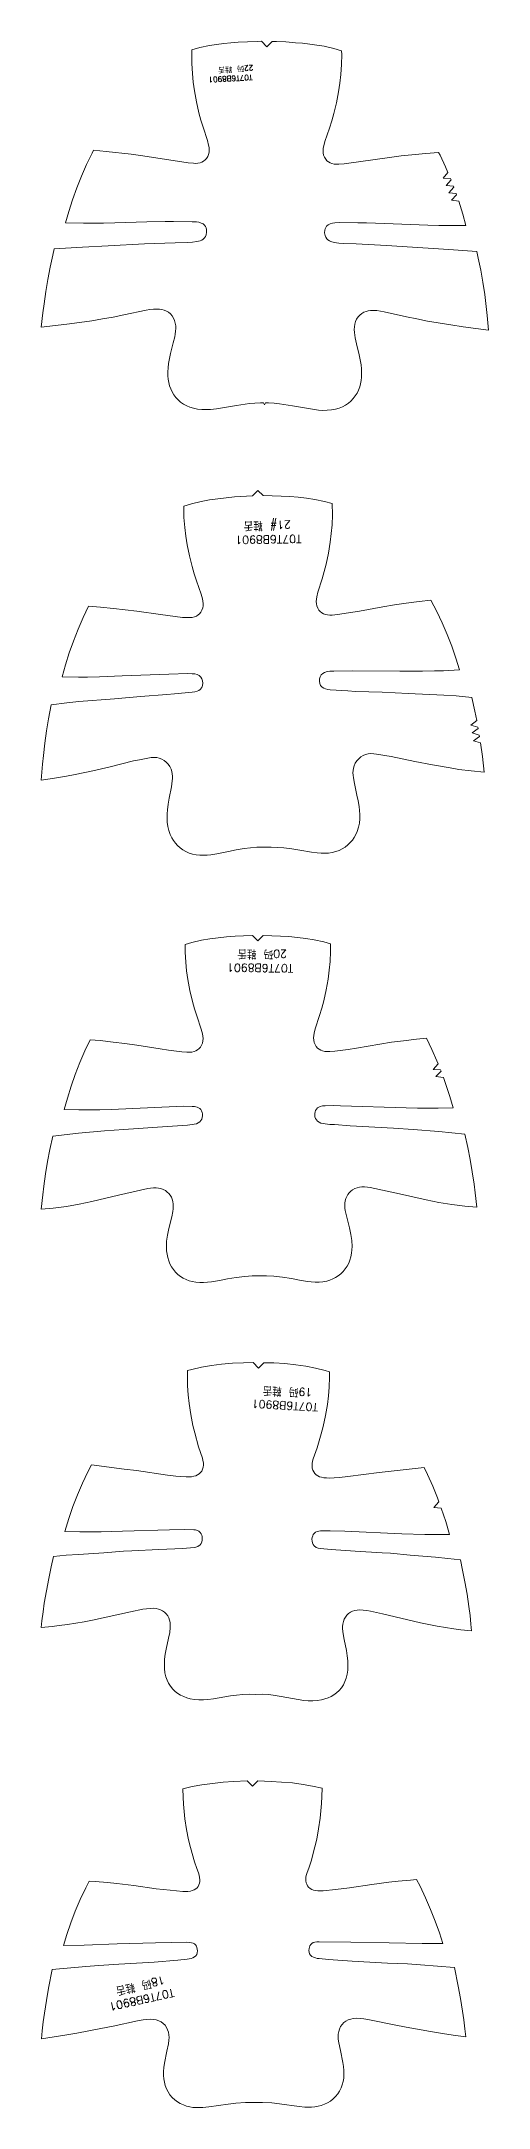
# Model space of a CAD drawing. Header units: inches. Extents: x 30 to 208, y -487 to 1000.
# Drawn here: x 30 to 198, y -487 to 288 of the extents above; entities that cross this region are included whole.
import ezdxf
from ezdxf.enums import TextEntityAlignment as Align

# ---------------------------------------------------------------- set-up
doc = ezdxf.new("R2010")
doc.units = ezdxf.units.IN
doc.header["$MEASUREMENT"] = 0
doc.layers.get('0').update_dxf_attribs({"lineweight": 0})
doc.styles.get("Standard").update_dxf_attribs({"font": 'txt.shx', "bigfont": 'hztxt.shx'})

msp = doc.modelspace()

# ---------------------------------------------------------------- linework, layer by layer
at = {"color": 0}
for points in [[(197.73, 179.44), (188.19, 180.66), (183.49, 181.34), (178.79, 182.1), (174.81, 182.82), (170.84, 183.61), (166.87, 184.44), (158.54, 186.29), (157.16, 186.55), (155.77, 186.74), (154.37, 186.8), (153.48, 186.75), (152.61, 186.63), (151.76, 186.42), (150.95, 186.1), (150.19, 185.67), (149.43, 185.06), (148.77, 184.34), (148.24, 183.52), (147.83, 182.62), (147.53, 181.64), (147.37, 180.62), (147.33, 179.59), (147.38, 178.55), (147.5, 177.51), (147.68, 176.48), (148.19, 174.25), (149.2, 170.17), (149.58, 168.29), (149.87, 166.4), (150.02, 164.85), (150.07, 163.3), (150.02, 161.76), (149.9, 160.52), (149.68, 159.3), (149.37, 158.1), (148.94, 156.93), (148.4, 155.8), (147.74, 154.73), (146.98, 153.74), (146.11, 152.83), (145.16, 152.02), (144.05, 151.27), (142.87, 150.64), (141.63, 150.15), (140.35, 149.77), (138.75, 149.48), (137.14, 149.34), (135.52, 149.33), (133.89, 149.44), (131.65, 149.73), (124.24, 151.03), (119.33, 151.79), (117.35, 152.03), (115.15, 152.14), (114.1, 152.14), (113.69, 151.34), (113.3, 152.14), (112.24, 152.16), (110.04, 152.07), (108.06, 151.86), (103.14, 151.17), (95.72, 149.95), (93.47, 149.69), (91.84, 149.61), (90.22, 149.63), (88.61, 149.79), (87.02, 150.11), (85.74, 150.5), (84.51, 151.01), (83.33, 151.65), (82.24, 152.41), (81.29, 153.24), (80.44, 154.16), (79.69, 155.16), (79.05, 156.24), (78.51, 157.38), (78.11, 158.55), (77.81, 159.75), (77.61, 160.98), (77.5, 162.22), (77.46, 163.76), (77.54, 165.31), (77.71, 166.85), (78.02, 168.75), (78.42, 170.62), (79.49, 174.69), (80.02, 176.91), (80.22, 177.94), (80.35, 178.98), (80.42, 180.02), (80.38, 181.05), (80.24, 182.06), (79.95, 183.05), (79.55, 183.95), (79.03, 184.78), (78.39, 185.51), (77.63, 186.13), (76.88, 186.57), (76.07, 186.9), (75.22, 187.12), (74.35, 187.26), (73.47, 187.31), (72.07, 187.27), (70.67, 187.1), (69.29, 186.86), (60.94, 185.11), (56.96, 184.33), (52.98, 183.6), (48.99, 182.92), (44.28, 182.22), (39.57, 181.61), (30.01, 180.51), (30.6, 185.94), (31.02, 189.26), (31.67, 193.86), (32.42, 198.44), (33.29, 202.96), (34.28, 207.46), (34.87, 209.87), (45.39, 210.54), (55.1, 211.06), (68.74, 211.71), (80.14, 212.17), (84.9, 212.32), (86.64, 212.43), (88.37, 212.65), (89.59, 212.93), (90.16, 213.17), (90.68, 213.5), (91.17, 213.98), (91.54, 214.55), (91.79, 215.18), (91.96, 216.16), (91.9, 217.16), (91.77, 217.71), (91.56, 218.24), (91.25, 218.71), (90.67, 219.22), (89.97, 219.58), (89.1, 219.84), (88.19, 219.97), (86.6, 220.07), (79.53, 220.14), (76.38, 220.12), (69.6, 219.98), (57.57, 219.6), (53.37, 219.5), (49.16, 219.46), (45.81, 219.47), (39.08, 219.63), (40.27, 223.86), (41.69, 228.33), (43.28, 232.74), (45.04, 237.17), (46.97, 241.52), (49.05, 245.81), (49.6, 246.85), (54.35, 246.39), (63.66, 245.35), (68.05, 244.78), (85.03, 242.15), (87.01, 241.96), (87.86, 241.94), (88.71, 242), (89.54, 242.17), (90.23, 242.42), (90.86, 242.77), (91.44, 243.22), (91.93, 243.76), (92.39, 244.49), (92.71, 245.3), (92.89, 246.15), (92.95, 247.02), (92.89, 247.89), (92.74, 248.75), (92.3, 250.47), (90.68, 255.46), (89.86, 258.18), (89.11, 260.92), (88.16, 264.98), (87.4, 269.09), (86.96, 272.35), (86.64, 275.63), (86.44, 279.37), (86.41, 283.11), (86.46, 284.53), (89.46, 285.34), (93.07, 286.11), (95.74, 286.54), (98.42, 286.87), (101.11, 287.13), (103.8, 287.34), (107.36, 287.55), (110.93, 287.68), (112.55, 287.71), (114.54, 285.69), (116.55, 287.68), (118.18, 287.64), (121.74, 287.46), (125.3, 287.2), (127.99, 286.96), (130.68, 286.67), (133.35, 286.3), (136.02, 285.84), (139.62, 285.02), (142.61, 284.17), (142.64, 282.75), (142.56, 279.01), (142.31, 275.28), (141.96, 272), (141.47, 268.74), (140.66, 264.65), (139.66, 260.6), (138.88, 257.87), (138.02, 255.16), (136.34, 250.19), (135.87, 248.48), (135.72, 247.62), (135.65, 246.75), (135.69, 245.88), (135.86, 245.02), (136.17, 244.21), (136.62, 243.48), (137.11, 242.93), (137.68, 242.48), (138.31, 242.12), (138.99, 241.85), (139.82, 241.68), (140.67, 241.61), (141.52, 241.61), (143.51, 241.78), (160.52, 244.19), (164.91, 244.71), (174.23, 245.63), (178.98, 246.03), (179.52, 244.98), (181.55, 240.67), (182.47, 238.52), (180.66, 236.39), (183.45, 236.22), (183.63, 235.76), (181.74, 233.69), (184.52, 233.42), (184.7, 232.96), (182.78, 230.93), (185.56, 230.61), (185.72, 230.14), (183.77, 228.14), (186.54, 227.77), (188.03, 222.92), (189.17, 218.68), (182.43, 218.6), (179.08, 218.63), (174.87, 218.73), (158.65, 219.42), (151.87, 219.64), (148.72, 219.7), (141.66, 219.72), (140.06, 219.64), (139.15, 219.52), (138.27, 219.28), (137.57, 218.93), (136.98, 218.42), (136.67, 217.95), (136.45, 217.43), (136.32, 216.87), (136.24, 215.88), (136.4, 214.9), (136.65, 214.26), (137.01, 213.69), (137.49, 213.21), (138, 212.87), (138.57, 212.62), (139.79, 212.32), (141.51, 212.08), (143.25, 211.95), (148.02, 211.74), (159.4, 211.14), (173.04, 210.31), (182.74, 209.67), (193.25, 208.87), (193.81, 206.44), (194.74, 201.94), (195.55, 197.41), (196.24, 192.82), (196.83, 188.21), (197.21, 184.88), (197.73, 179.44)], [(109.19, 117.28), (111.16, 119.31), (113.19, 117.35), (119.96, 117.15), (123.13, 116.98), (126.29, 116.73), (129.43, 116.38), (132.56, 115.89), (136.18, 115.13), (139.11, 114.37), (139.15, 110.13), (139.01, 106.39), (138.74, 103.11), (138.35, 99.84), (137.65, 95.72), (136.76, 91.65), (136.05, 88.89), (135.27, 86.16), (133.71, 81.15), (133.29, 79.44), (133.15, 78.57), (133.1, 77.7), (133.15, 76.83), (133.32, 75.97), (133.62, 75.15), (134.08, 74.41), (134.57, 73.85), (135.16, 73.4), (135.81, 73.04), (136.51, 72.78), (137.36, 72.6), (138.22, 72.53), (139.09, 72.53), (141.04, 72.72), (149.27, 74.07), (158, 75.64), (162.37, 76.34), (166.76, 76.97), (171.67, 77.61), (176.04, 78.12), (178.24, 73.91), (180.29, 69.61), (182.19, 65.24), (183.9, 60.88), (185.45, 56.45), (186.85, 51.99), (180.77, 51.7), (177.43, 51.6), (172.96, 51.54), (164.43, 51.54), (146.86, 51.64), (139.71, 51.56), (138.14, 51.48), (137.17, 51.35), (136.24, 51.06), (135.55, 50.66), (134.98, 50.1), (134.56, 49.41), (134.32, 48.62), (134.25, 47.78), (134.37, 46.95), (134.74, 46.16), (135.33, 45.5), (135.89, 45.13), (136.52, 44.86), (137.41, 44.65), (138.33, 44.54), (144.96, 44.1), (147.85, 43.96), (157.84, 43.63), (167.53, 43.11), (180.94, 42.55), (185.54, 42.24), (191.37, 41.7), (192.57, 36.5), (193.27, 32.98), (191.03, 31.3), (193.71, 30.52), (193.8, 30.02), (191.54, 28.37), (194.22, 27.56), (194.3, 27.07), (192.01, 25.46), (194.66, 24.59), (195.37, 19.5), (196.04, 13.6), (191.12, 14.11), (186.55, 14.71), (183.25, 15.24), (176.68, 16.43), (170.06, 17.68), (161.21, 19.56), (155.67, 20.42), (154.62, 20.54), (153.57, 20.59), (152.52, 20.49), (151.56, 20.25), (150.65, 19.86), (149.81, 19.34), (149.04, 18.71), (148.3, 17.9), (147.7, 16.99), (147.25, 15.99), (147.02, 15.13), (146.9, 14.25), (146.86, 13.36), (146.9, 12.47), (147, 11.57), (147.37, 9.37), (148.35, 5.07), (148.79, 2.94), (149.14, 0.79), (149.31, -0.73), (149.41, -2.26), (149.4, -3.79), (149.25, -5.41), (148.94, -7.01), (148.46, -8.56), (147.96, -9.7), (147.36, -10.79), (146.65, -11.8), (145.84, -12.75), (144.94, -13.61), (143.91, -14.42), (142.8, -15.11), (141.63, -15.68), (140.4, -16.12), (139.05, -16.46), (137.67, -16.66), (136.28, -16.74), (134.89, -16.73), (133.49, -16.63), (131.27, -16.35), (126.87, -15.58), (123.91, -15.1), (120.93, -14.73), (116.19, -14.42), (110.79, -14.52), (106.07, -14.99), (103.11, -15.47), (100.16, -16.04), (95.79, -16.97), (93.58, -17.33), (92.19, -17.47), (90.8, -17.53), (89.41, -17.5), (88.02, -17.35), (86.66, -17.06), (85.42, -16.66), (84.22, -16.13), (83.09, -15.48), (82.03, -14.71), (81.1, -13.88), (80.27, -12.96), (79.52, -11.97), (78.88, -10.91), (78.34, -9.78), (77.8, -8.25), (77.44, -6.66), (77.24, -5.05), (77.18, -3.52), (77.22, -1.99), (77.34, -0.47), (77.61, 1.69), (77.98, 3.84), (78.8, 8.18), (79.1, 10.38), (79.17, 11.28), (79.17, 12.18), (79.11, 13.07), (78.95, 13.95), (78.69, 14.8), (78.21, 15.78), (77.58, 16.67), (76.81, 17.45), (76.02, 18.05), (75.16, 18.54), (74.24, 18.9), (73.27, 19.11), (72.22, 19.17), (71.17, 19.09), (66.84, 18.32), (64.62, 17.88), (55.84, 15.69), (49.27, 14.2), (42.74, 12.79), (39.46, 12.15), (34.92, 11.38), (30.01, 10.7), (30.48, 16.62), (30.81, 19.96), (31.33, 24.57), (31.95, 29.17), (32.69, 33.71), (33.71, 38.95), (39.52, 39.69), (44.09, 40.16), (57.48, 41.19), (67.14, 42.04), (77.11, 42.73), (80, 42.97), (86.62, 43.64), (87.52, 43.78), (88.41, 44.02), (89.03, 44.31), (89.58, 44.7), (90.14, 45.38), (90.48, 46.19), (90.58, 47.02), (90.48, 47.86), (90.21, 48.63), (89.77, 49.32), (89.18, 49.85), (88.47, 50.23), (87.53, 50.48), (86.56, 50.58), (84.99, 50.6), (77.83, 50.44), (60.28, 49.72), (51.76, 49.42), (47.29, 49.33), (43.94, 49.31), (37.86, 49.39), (39.1, 53.9), (40.5, 58.37), (42.06, 62.8), (43.8, 67.23), (45.7, 71.6), (47.75, 75.88), (52.14, 75.52), (57.07, 75.05), (61.47, 74.58), (65.87, 74.03), (74.65, 72.77), (82.92, 71.7), (84.87, 71.59), (85.74, 71.61), (86.61, 71.71), (87.45, 71.92), (88.14, 72.2), (88.78, 72.59), (89.34, 73.06), (89.82, 73.63), (90.25, 74.39), (90.53, 75.22), (90.67, 76.08), (90.68, 76.96), (90.6, 77.83), (90.43, 78.69), (89.95, 80.39), (88.22, 85.34), (87.34, 88.04), (86.54, 90.77), (85.51, 94.81), (84.67, 98.9), (84.15, 102.15), (83.78, 105.43), (83.5, 109.16), (83.4, 113.4), (86.3, 114.26), (89.88, 115.14), (93, 115.74), (96.13, 116.2), (99.28, 116.56), (102.43, 116.84), (109.19, 117.28)], [(193.29, -149.43), (188.83, -149.1), (183.89, -148.51), (179.09, -147.71), (174.32, -146.74), (164.36, -144.5), (153.3, -142.08), (152.26, -141.93), (151.22, -141.84), (150.17, -141.85), (149.26, -141.96), (148.37, -142.17), (147.52, -142.49), (146.73, -142.91), (146, -143.45), (145.41, -144.05), (144.91, -144.71), (144.5, -145.44), (144.19, -146.21), (143.95, -147.09), (143.83, -147.99), (143.8, -148.9), (143.85, -149.81), (143.96, -150.72), (144.38, -152.73), (145.58, -157.17), (146.11, -159.66), (146.41, -161.91), (146.51, -164.17), (146.46, -165.47), (146.32, -166.76), (146.08, -168.03), (145.73, -169.28), (145.26, -170.45), (144.68, -171.56), (143.99, -172.6), (143.2, -173.57), (142.3, -174.45), (141.36, -175.2), (140.35, -175.85), (139.28, -176.39), (138.16, -176.83), (137, -177.16), (135.58, -177.42), (134.14, -177.55), (132.69, -177.55), (131.24, -177.47), (129.8, -177.31), (126.77, -176.81), (123.75, -176.25), (120.48, -175.73), (117.19, -175.37), (114.45, -175.23), (109.09, -175.25), (106.34, -175.42), (103.06, -175.81), (99.79, -176.36), (96.78, -176.96), (93.76, -177.48), (92.31, -177.65), (90.87, -177.75), (89.42, -177.75), (87.98, -177.64), (86.56, -177.4), (85.4, -177.07), (84.27, -176.65), (83.2, -176.11), (82.18, -175.48), (81.23, -174.74), (80.32, -173.86), (79.52, -172.9), (78.82, -171.86), (78.23, -170.76), (77.76, -169.59), (77.39, -168.35), (77.13, -167.08), (76.98, -165.79), (76.92, -164.5), (77, -162.23), (77.29, -159.98), (77.79, -157.49), (78.94, -153.03), (79.35, -151.03), (79.45, -150.11), (79.49, -149.2), (79.45, -148.29), (79.32, -147.39), (79.08, -146.52), (78.76, -145.74), (78.34, -145.02), (77.84, -144.36), (77.24, -143.78), (76.51, -143.24), (75.71, -142.82), (74.86, -142.51), (73.97, -142.31), (73.06, -142.21), (72.01, -142.21), (70.96, -142.31), (69.92, -142.47), (58.9, -144.99), (48.96, -147.32), (44.19, -148.34), (39.4, -149.18), (34.47, -149.82), (30.01, -150.19), (30.57, -144.9), (30.98, -141.57), (31.61, -136.97), (32.35, -132.38), (33.2, -127.86), (34.3, -122.83), (43.92, -121.77), (53.65, -120.88), (60.93, -120.32), (77.15, -119.27), (83.12, -118.79), (84.85, -118.68), (86.57, -118.52), (87.37, -118.38), (88.14, -118.17), (88.86, -117.83), (89.39, -117.44), (89.83, -116.97), (90.17, -116.41), (90.37, -115.8), (90.46, -115.16), (90.43, -114.52), (90.31, -113.93), (90.1, -113.37), (89.78, -112.87), (89.38, -112.48), (88.91, -112.17), (88.4, -111.95), (87.47, -111.74), (86.52, -111.66), (83.44, -111.64), (80.73, -111.73), (56.15, -112.79), (51.89, -112.92), (47.64, -112.99), (44.11, -112.99), (38.58, -112.87), (39.76, -108.61), (41.15, -104.14), (42.7, -99.71), (44.43, -95.27), (46.31, -90.89), (48.31, -86.66), (52.06, -87.03), (56.97, -87.57), (61.37, -88.12), (65.76, -88.74), (74.52, -90.15), (77.68, -90.6), (82.7, -91.23), (84.57, -91.37), (85.49, -91.38), (86.4, -91.31), (87.29, -91.12), (87.98, -90.85), (88.61, -90.48), (89.18, -90.02), (89.66, -89.47), (90.11, -88.72), (90.42, -87.91), (90.59, -87.06), (90.63, -86.19), (90.56, -85.32), (90.4, -84.45), (89.93, -82.75), (88.28, -77.76), (87.44, -75.05), (86.69, -72.31), (85.72, -68.25), (84.94, -64.15), (84.48, -60.89), (84.15, -57.61), (83.93, -53.88), (83.89, -50.96), (86.47, -50.23), (90.07, -49.4), (93.19, -48.86), (96.33, -48.44), (99.49, -48.13), (102.65, -47.9), (105.82, -47.72), (109.17, -47.58), (111.18, -49.57), (113.17, -47.56), (119.7, -47.82), (122.86, -48.02), (126.02, -48.3), (129.16, -48.69), (132.29, -49.21), (135.9, -50), (138.48, -50.7), (138.47, -53.62), (138.29, -57.36), (137.99, -60.64), (137.56, -63.91), (136.82, -68.01), (135.89, -72.08), (135.15, -74.83), (134.34, -77.55), (132.74, -82.55), (132.29, -84.26), (132.14, -85.12), (132.08, -85.99), (132.12, -86.86), (132.3, -87.72), (132.62, -88.52), (133.07, -89.26), (133.56, -89.81), (134.13, -90.27), (134.77, -90.63), (135.46, -90.9), (136.35, -91.08), (137.26, -91.14), (138.18, -91.12), (140.05, -90.97), (145.07, -90.29), (148.22, -89.8), (156.96, -88.31), (161.35, -87.65), (165.74, -87.06), (170.65, -86.47), (174.4, -86.07), (176.43, -90.29), (178.35, -94.65), (178.78, -95.7), (176.92, -97.79), (179.7, -98.02), (179.89, -98.48), (177.98, -100.52), (180.76, -100.83), (181.72, -103.48), (183.15, -107.94), (184.37, -112.19), (178.84, -112.36), (175.31, -112.4), (171.06, -112.37), (166.8, -112.27), (142.21, -111.44), (139.5, -111.38), (136.42, -111.43), (135.47, -111.51), (134.55, -111.73), (134.03, -111.96), (133.57, -112.27), (133.17, -112.67), (132.86, -113.17), (132.65, -113.73), (132.54, -114.32), (132.52, -114.97), (132.61, -115.6), (132.82, -116.21), (133.16, -116.76), (133.61, -117.24), (134.14, -117.62), (134.86, -117.95), (135.64, -118.15), (136.43, -118.28), (138.16, -118.44), (139.89, -118.53), (145.86, -118.95), (162.09, -119.85), (169.38, -120.34), (179.11, -121.14), (188.74, -122.11), (189.89, -127.13), (190.79, -131.64), (191.56, -136.22), (192.24, -140.81), (192.68, -144.14), (193.29, -149.43)], [(191.29, -308.34), (187.29, -307.91), (184.63, -307.56), (181.53, -307.1), (178.43, -306.58), (175.32, -305.98), (172.22, -305.31), (157.94, -301.93), (153.38, -300.95), (152.02, -300.7), (150.64, -300.55), (149.26, -300.52), (148.39, -300.6), (147.54, -300.76), (146.72, -301.01), (145.95, -301.37), (145.23, -301.84), (144.56, -302.47), (144, -303.2), (143.57, -304.01), (143.25, -304.88), (143.05, -305.79), (142.96, -306.71), (142.96, -307.63), (143.14, -309.49), (143.51, -311.59), (144.38, -315.76), (144.69, -317.66), (144.89, -319.58), (144.95, -321.51), (144.88, -323.05), (144.68, -324.58), (144.31, -326.08), (143.85, -327.34), (143.25, -328.54), (142.51, -329.65), (141.65, -330.67), (140.73, -331.53), (139.73, -332.28), (138.65, -332.91), (137.52, -333.44), (136.33, -333.86), (135.11, -334.18), (133.46, -334.45), (131.79, -334.56), (130.11, -334.53), (128.43, -334.4), (126.36, -334.12), (119.96, -332.92), (117.67, -332.54), (115.36, -332.27), (112.8, -332.14), (110.45, -332.16), (108.11, -332.1), (105.55, -332.19), (103.24, -332.43), (100.94, -332.76), (94.52, -333.86), (92.45, -334.11), (90.77, -334.21), (89.09, -334.21), (87.42, -334.08), (85.77, -333.78), (84.55, -333.44), (83.38, -333), (82.25, -332.45), (81.18, -331.8), (80.19, -331.04), (79.29, -330.17), (78.44, -329.13), (77.72, -328), (77.14, -326.8), (76.7, -325.53), (76.36, -324.03), (76.18, -322.49), (76.14, -320.95), (76.23, -319.02), (76.46, -317.11), (76.8, -315.21), (77.74, -311.05), (78.15, -308.97), (78.36, -307.11), (78.37, -306.18), (78.29, -305.26), (78.11, -304.35), (77.8, -303.48), (77.38, -302.66), (76.84, -301.92), (76.17, -301.28), (75.47, -300.79), (74.7, -300.42), (73.88, -300.16), (73.04, -299.98), (72.17, -299.89), (70.79, -299.9), (69.41, -300.03), (68.04, -300.25), (63.46, -301.17), (49.14, -304.31), (46.03, -304.93), (42.9, -305.48), (39.8, -305.95), (36.69, -306.36), (34.02, -306.66), (30.01, -307.03), (30.26, -304.57), (30.66, -301.24), (31.13, -297.92), (31.9, -293.32), (32.79, -288.74), (33.72, -284.28), (34.58, -280.46), (39.34, -280.02), (43.98, -279.65), (53.47, -279.03), (60.84, -278.44), (63.94, -278.28), (74.06, -277.88), (83.1, -277.41), (87.27, -277.03), (88, -276.9), (88.71, -276.67), (89.57, -276.08), (89.94, -275.58), (90.19, -275), (90.34, -274.34), (90.37, -273.66), (90.28, -272.98), (90.13, -272.42), (89.9, -271.9), (89.57, -271.43), (89.08, -271.01), (88.51, -270.71), (87.87, -270.52), (87.19, -270.44), (83.58, -270.35), (78.08, -270.43), (60.41, -271), (52.4, -271.18), (44.5, -271.19), (38.79, -271.08), (40.31, -266.17), (41.86, -261.75), (43.57, -257.38), (45.45, -253), (47.48, -248.7), (48.8, -246.13), (61.13, -247.66), (65.64, -248.26), (77.35, -249.95), (80.39, -250.33), (82.37, -250.51), (84.36, -250.6), (85.32, -250.6), (86.29, -250.53), (87.23, -250.37), (87.91, -250.16), (88.56, -249.87), (89.16, -249.49), (89.68, -249.02), (90.14, -248.41), (90.48, -247.72), (90.7, -246.98), (90.8, -246.21), (90.77, -245.31), (90.62, -244.43), (90.39, -243.56), (89, -239.33), (87.54, -234.06), (86.87, -231.3), (86.04, -227.21), (85.41, -223.09), (85.07, -219.81), (84.86, -216.52), (84.78, -212.78), (84.82, -210.74), (86.5, -210.29), (90.11, -209.49), (93.79, -208.83), (97.5, -208.34), (101.63, -207.98), (105.77, -207.79), (109.47, -207.77), (111.45, -209.79), (113.47, -207.8), (117.17, -207.89), (121.3, -208.14), (125.42, -208.57), (129.12, -209.12), (132.79, -209.83), (136.39, -210.69), (138.06, -211.17), (138.07, -213.21), (137.93, -216.95), (137.66, -220.24), (137.27, -223.51), (136.57, -227.62), (135.68, -231.7), (134.97, -234.45), (133.42, -239.69), (131.96, -243.89), (131.71, -244.76), (131.55, -245.65), (131.51, -246.54), (131.6, -247.32), (131.8, -248.06), (132.12, -248.75), (132.58, -249.37), (133.1, -249.85), (133.68, -250.24), (134.33, -250.54), (135.01, -250.76), (135.95, -250.94), (136.91, -251.02), (137.87, -251.04), (139.86, -250.98), (141.85, -250.83), (144.9, -250.5), (156.63, -249), (161.15, -248.48), (173.5, -247.15), (174.78, -249.73), (176.74, -254.07), (178.55, -258.48), (179.11, -259.99), (177.2, -262.03), (179.98, -262.33), (181.66, -267.32), (183.1, -272.25), (177.39, -272.27), (173.82, -272.23), (165.17, -271.98), (143.83, -270.96), (138.33, -270.79), (134.72, -270.82), (134.04, -270.9), (133.39, -271.07), (132.82, -271.37), (132.33, -271.78), (131.99, -272.24), (131.75, -272.76), (131.59, -273.32), (131.49, -273.99), (131.51, -274.67), (131.65, -275.34), (131.89, -275.92), (132.25, -276.43), (133.1, -277.03), (133.8, -277.28), (134.54, -277.41), (138.7, -277.86), (147.73, -278.48), (157.84, -279.04), (160.94, -279.25), (168.3, -279.96), (177.78, -280.74), (182.41, -281.19), (187.16, -281.7), (187.96, -285.54), (188.82, -290.01), (189.63, -294.6), (190.33, -299.22), (190.75, -302.54), (191.09, -305.88), (191.29, -308.34)], [(189.17, -460.6), (184.38, -459.92), (180.39, -459.3), (175.88, -458.54), (166.8, -456.9), (162.24, -456.03), (153.03, -454.18), (150.89, -453.82), (149.59, -453.68), (148.28, -453.63), (146.98, -453.72), (146.02, -453.91), (145.09, -454.22), (144.23, -454.65), (143.44, -455.22), (142.76, -455.94), (142.21, -456.75), (141.79, -457.65), (141.51, -458.58), (141.35, -459.53), (141.29, -460.5), (141.32, -461.47), (141.51, -462.88), (142.12, -465.65), (143.06, -470.18), (143.29, -471.7), (143.44, -473.24), (143.46, -474.78), (143.38, -476.06), (143.17, -477.32), (142.85, -478.55), (142.41, -479.75), (141.83, -480.91), (141.13, -481.99), (140.32, -482.98), (139.39, -483.89), (138.39, -484.67), (137.31, -485.33), (136.17, -485.88), (134.97, -486.31), (133.77, -486.62), (132.56, -486.81), (131.33, -486.92), (130.09, -486.95), (128.86, -486.91), (126.64, -486.73), (119.33, -485.7), (116.43, -485.38), (112.91, -485.21), (106.5, -485.24), (102.99, -485.45), (100.08, -485.79), (92.79, -486.89), (90.57, -487.1), (89.34, -487.14), (88.1, -487.13), (86.87, -487.03), (85.66, -486.85), (84.46, -486.56), (83.26, -486.14), (82.11, -485.6), (81.02, -484.94), (80.01, -484.17), (79.08, -483.28), (78.25, -482.29), (77.54, -481.21), (76.96, -480.06), (76.5, -478.87), (76.17, -477.64), (75.95, -476.38), (75.85, -475.1), (75.87, -473.56), (76, -472.03), (76.21, -470.5), (77.11, -465.96), (77.69, -463.18), (77.86, -461.77), (77.89, -460.8), (77.82, -459.84), (77.65, -458.89), (77.36, -457.96), (76.94, -457.07), (76.38, -456.25), (75.69, -455.55), (74.9, -454.98), (74.02, -454.56), (73.1, -454.26), (72.13, -454.08), (70.83, -454), (69.53, -454.06), (68.23, -454.22), (66.09, -454.6), (56.9, -456.53), (52.35, -457.45), (43.29, -459.18), (38.78, -459.98), (34.79, -460.64), (30.02, -461.36), (30.32, -458.33), (30.71, -454.99), (31.16, -451.67), (31.9, -446.98), (32.72, -442.3), (34.01, -435.27), (46.69, -434.18), (51.58, -433.82), (59.11, -433.38), (72.32, -432.53), (81.19, -431.86), (84.7, -431.49), (85.43, -431.38), (86.14, -431.22), (86.82, -430.97), (87.4, -430.64), (87.9, -430.2), (88.27, -429.66), (88.48, -429.04), (88.53, -428.38), (88.47, -427.71), (88.34, -427.14), (88.13, -426.6), (87.81, -426.12), (87.38, -425.75), (86.88, -425.48), (86.33, -425.3), (85.48, -425.17), (84.62, -425.14), (72.81, -425.37), (58.43, -425.76), (46.09, -426.15), (38.26, -426.3), (39.52, -422.23), (41.06, -417.8), (42.75, -413.43), (44.62, -409.05), (46.65, -404.74), (47.94, -402.2), (50.24, -402.36), (54.8, -402.76), (58.26, -403.11), (64.71, -403.89), (73.09, -405.02), (78.31, -405.59), (83.02, -406.02), (83.99, -406.07), (84.95, -406.05), (85.9, -405.93), (86.6, -405.76), (87.27, -405.5), (87.88, -405.14), (88.42, -404.67), (88.82, -404.16), (89.12, -403.58), (89.32, -402.97), (89.43, -402.33), (89.46, -401.67), (89.37, -400.8), (89.17, -399.95), (88.9, -399.12), (88.26, -397.47), (87.41, -394.93), (85.91, -389.53), (85.21, -386.71), (84.45, -382.8), (83.87, -378.85), (83.55, -376.08), (83.29, -373.29), (83.13, -370.73), (83.02, -367.59), (86.59, -366.76), (90.15, -366.09), (94.14, -365.54), (98.16, -365.14), (102.11, -364.85), (107.13, -364.59), (109.14, -366.58), (111.13, -364.57), (116.15, -364.78), (120.11, -365.03), (124.12, -365.39), (128.12, -365.91), (131.69, -366.54), (135.26, -367.34), (135.18, -370.48), (135.05, -373.04), (134.82, -375.83), (134.52, -378.61), (133.98, -382.56), (133.26, -386.48), (132.59, -389.31), (131.14, -394.72), (130.31, -397.27), (129.69, -398.92), (129.42, -399.76), (129.23, -400.61), (129.15, -401.48), (129.19, -402.14), (129.3, -402.78), (129.51, -403.39), (129.82, -403.96), (130.22, -404.47), (130.77, -404.93), (131.38, -405.29), (132.05, -405.54), (132.75, -405.71), (133.71, -405.82), (134.67, -405.82), (135.63, -405.77), (140.34, -405.29), (145.55, -404.67), (153.92, -403.46), (160.36, -402.62), (163.82, -402.24), (168.38, -401.8), (170.67, -401.61), (172, -404.14), (174.06, -408.43), (175.97, -412.79), (177.7, -417.15), (179.29, -421.56), (180.59, -425.61), (172.76, -425.55), (160.41, -425.27), (146.03, -425.02), (134.22, -424.91), (133.36, -424.94), (132.51, -425.08), (131.96, -425.26), (131.46, -425.54), (131.04, -425.92), (130.72, -426.4), (130.51, -426.94), (130.39, -427.51), (130.34, -428.18), (130.4, -428.84), (130.61, -429.46), (130.99, -430), (131.49, -430.43), (132.07, -430.75), (132.76, -431), (133.47, -431.15), (134.2, -431.25), (137.71, -431.58), (146.59, -432.17), (159.81, -432.9), (167.34, -433.26), (172.23, -433.58), (184.92, -434.55), (186.28, -441.56), (187.14, -446.23), (187.93, -450.92), (188.41, -454.24), (188.83, -457.57), (189.17, -460.6)]]:
    msp.add_lwpolyline(points, close=True, dxfattribs=at)

# ---------------------------------------------------------------- texts
at = {"color": 6}
for s, height, rotation, p in [('T07T6B8901 ', 2, -176.85992, (100.04, 273.71)), ('22码 鞋舌', 2, -176.85992, (102.84, 277.47)), (' 21# 鞋舌', 3, -179, (116.06, 106.36)), ('T07T6B8901', 3, -179, (115.15, 100.94)), ('20码 鞋舌', 3, 179.31415, (112.8, -54.37)), ('T07T6B8901 ', 3, 179.31415, (110.73, -59.75)), ('19码 鞋舌', 3, -183.00002, (122.27, -218.47)), ('T07T6B8901 ', 3, -183.00002, (119.99, -223.76)), ('18码 鞋舌', 3, 192.63147, (67.12, -441.23)), ('T07T6B8901 ', 3, 192.63147, (66.35, -446.94))]:
    msp.add_text(s, height=height, rotation=rotation, dxfattribs=at).set_placement(p, align=Align.MIDDLE_CENTER)

doc.saveas('drawing.dxf')
